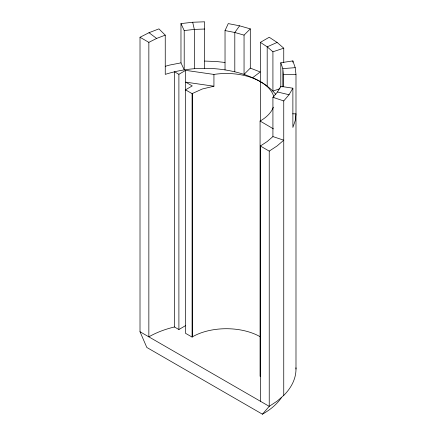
<?xml version="1.0" encoding="UTF-8"?>
<svg xmlns="http://www.w3.org/2000/svg" width="436" height="436" viewBox="0 0 436 436"><rect width="100%" height="100%" fill="white"/><g stroke="black" fill="none" stroke-linecap="round" stroke-linejoin="round"><path stroke-width="0.65" d="M225.031 69.836L225.031 30.569L228.268 23.599L239.587 25.817L250.302 28.869L250.302 68.109L244.051 74.387C218.632 66.31 190.679 66.267 165.26 74.382L165.244 35.142L158.927 28.874L149.008 32.711L140.011 37.256L140.011 331.742L146.812 347.448L262.428 414.2A81.761 47.202 0 0 0 281.318 397.834M260.385 401.24L260.385 146.016L267.192 141.537L272.92 136.588L272.92 97.321L277.481 91.98L280.8 86.339L292.878 88.208L292.878 127.47L295.21 120.707L295.99 113.818L292.698 113.818M262.428 414.2L269.23 406.347L277.111 401.158L283.749 395.419L283.749 100.929L289.035 94.743L292.878 88.208M239.587 25.817L234.802 32.487L234.802 71.749M275.825 94.449C267.786 84.491 255.905 78.578 244.051 74.387L244.051 35.12L250.302 28.869M213.934 86.214L185.66 82.132L192.26 85.903L185.491 89.849L185.491 333.295L192.085 337.066L192.085 93.62L202.337 88.988L213.934 86.214L213.934 74.436L185.66 70.354L178.896 74.3L178.896 329.523L174.438 326.978A78.867 45.535 0 0 0 148.85 336.848L148.85 42.357L140.011 37.256M252.629 77.695L260.243 71.967L250.302 68.109M192.085 337.066L192.38 336.848A48.091 27.762 0 0 1 259.829 336.532M140.011 331.742L269.23 406.347L269.23 151.118L277.111 145.935L283.749 140.196L272.92 136.588M178.896 329.523L185.66 325.578M260.385 121.094L260.385 42.357L269.23 37.251L277.111 42.439L283.749 48.178L283.749 62.392M148.85 42.357L156.617 38.439L165.244 35.142M277.111 42.439L267.192 46.832L260.385 42.357M260.385 376.115L260.074 376.252L260.074 121.028L260.385 120.886A48.091 27.762 0 0 0 273.372 107.163M267.192 86.099L267.192 46.832L272.92 51.786L283.749 48.178M279.928 88.715L272.92 91.053L272.92 51.786M165.244 66.316L169.653 65.062L180.973 62.866L184.205 69.836L184.205 30.569L180.973 23.599L192.69 22.252L204.62 21.8L204.62 68.283M280.8 87.14L280.8 62.768L292.878 60.898L295.21 67.667L295.99 74.551L295.99 369.047M184.205 30.569L194.325 29.408L204.62 29.021M295.21 67.667L282.811 68.61L280.8 62.768M282.811 86.889L282.811 68.61L283.487 74.551L295.99 74.551M204.62 61.067L216.545 61.52L225.009 62.49M225.031 30.569L234.802 32.487L244.051 35.12M277.481 91.98L289.035 94.743M272.92 97.321L283.749 100.929M178.896 74.3L174.438 71.749L174.438 326.978M185.491 89.849L192.085 93.62M260.385 146.016L269.23 151.118M260.074 121.028L273.421 128.86M149.008 32.711L156.617 38.439M192.69 22.252L194.325 29.408L194.325 68.675M292.878 60.898L292.878 62.255M283.487 74.551L283.487 86.737M192.38 93.402L192.38 336.848M185.66 70.354L185.66 90.29M180.973 23.599L180.973 62.866M295.962 367.793A91.369 52.751 0 0 1 283.749 395.419M213.934 74.436A48.091 27.762 0 0 1 273.982 97.299"/></g></svg>
